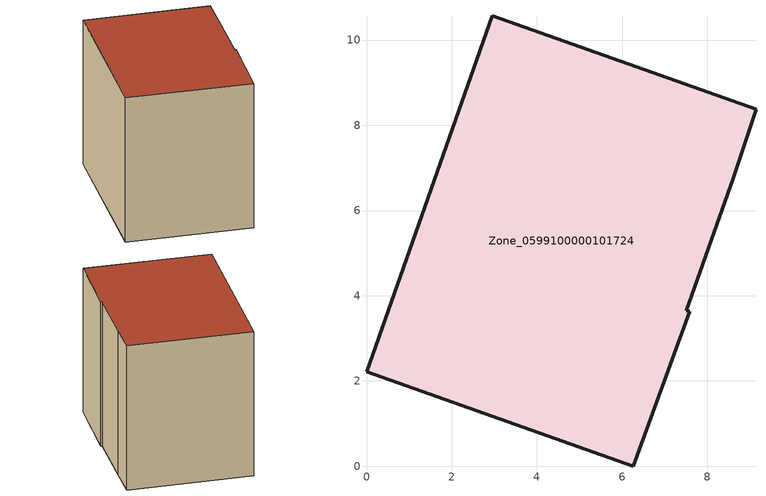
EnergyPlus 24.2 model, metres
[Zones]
Zone_0599100000101724
 floor ground (C_G): 0,2.22 2.95,10.57 9.14,8.38 8.6,6.76 7.5,3.65 7.58,3.64 6.26,0 z0.54
 wall outside (C_F): 2.95,10.57 0,2.22 6.26,0 7.58,3.64 7.5,3.65 8.6,6.76 9.14,8.38 2.95,10.57 z0.54:8.65
 roof outside (C_R): 9.14,8.38 2.95,10.57 0,2.22 6.26,0 7.58,3.64 7.5,3.65 8.6,6.76 z8.65
[BUILDING]
Pand.0599100000101724: North Axis=0; Terrain=City; Loads Convergence Tolerance Value=0.04; Temperature Convergence Tolerance Value=0.4; Solar Distribution=FullExterior; Maximum Number of Warmup Days=25; Minimum Number of Warmup Days=1
[Site:Location]
Rotterdam.The.Hague.AP_ZH_NLD Design_Conditions: Latitude=51.96; Longitude=4.45; Time Zone=1; Elevation=-4.5
[SITE:GROUNDTEMPERATURE:BUILDINGSURFACE]
18, 18, 18, 18, 18, 18, 18, 18, 18, 18, 18, 18
[MATERIAL] Thermal Absorptance=0.9; Solar Absorptance=0.7; Visible Absorptance=0.7
Name | Roughness | Thickness | Conductivity | Density | Specific Heat
G.TC.1965-1974 | MediumSmooth | 0.15 | 0.882353 | 540 | 1210
F.TC.1965-1974 | Rough | 0.3 | 0.697674 | 1920 | 840
R.TC.1965-1974 | MediumRough | 0.2 | 0.232558 | 1500 | 1000
[CONSTRUCTION]
C_G: G.TC.1965-1974
C_F: F.TC.1965-1974
C_R: R.TC.1965-1974
[ZONE]
Zone_0599100000101724: Type=1; Multiplier=1; Ceiling Height=Autocalculate; Volume=Autocalculate; Floor Area=autocalculate; Part of Total Floor Area=Yes
[ZONEINFILTRATION:DESIGNFLOWRATE]
Infil_Zone_0599100000101724: Zone or ZoneList or Space or SpaceList=Zone_0599100000101724; Schedule=AlwaysOn; Design Flow Rate Calculation Method=Flow/Area; Flow Rate per Floor Area=0.003; Constant Term Coefficient=1; Temperature Term Coefficient=0; Velocity Term Coefficient=0; Velocity Squared Term Coefficient=0
[HVACTEMPLATE:ZONE:IDEALLOADSAIRSYSTEM]
Zone_0599100000101724: Maximum Heating Supply Air Temperature=50; Minimum Cooling Supply Air Temperature=13; Maximum Heating Supply Air Humidity Ratio=0.0156; Minimum Cooling Supply Air Humidity Ratio=0.0077; Heating Limit=NoLimit; Cooling Limit=NoLimit; Dehumidification Control Type=ConstantSensibleHeatRatio; Cooling Sensible Heat Ratio=0.7; Dehumidification Setpoint=60; Humidification Control Type=None; Humidification Setpoint=30; Outdoor Air Method=None; Outdoor Air Flow Rate per Person=0.00944; Outdoor Air Flow Rate per Zone Floor Area=0; Outdoor Air Flow Rate per Zone=0; Demand Controlled Ventilation Type=None; Outdoor Air Economizer Type=NoEconomizer; Heat Recovery Type=None; Sensible Heat Recovery Effectiveness=0.7; Latent Heat Recovery Effectiveness=0.65
[ZONECONTROL:THERMOSTAT]
ThermostatControl_Zone_0599100000101724: Zone or ZoneList=Zone_0599100000101724; Control Type Schedule=DualSetpointControlType; Control 1=Thermostat_Zone_0599100000101724; Temperature Difference Between Cutout And Setpoint=0
[THERMOSTATSETPOINT:DUALSETPOINT]
Thermostat_Zone_0599100000101724: Heating Setpoint Temperature Schedule=HeatingSetpoint_Zone_0599100000101724; Cooling Setpoint Temperature Schedule=CoolingSetpoint_Zone_0599100000101724
[SCHEDULE:COMPACT]
HeatingSetpoint_Zone_0599100000101724: Through: 12/31, For: AllDays, Until: 24:00, 21
CoolingSetpoint_Zone_0599100000101724: Through: 12/31, For: AllDays, Until: 24:00, 24
DualSetpointControlType: Through: 12/31, For: AllDays, Until: 24:00, 4
AlwaysOn: Through: 12/31, For: AllDays, Until: 24:00, 1
